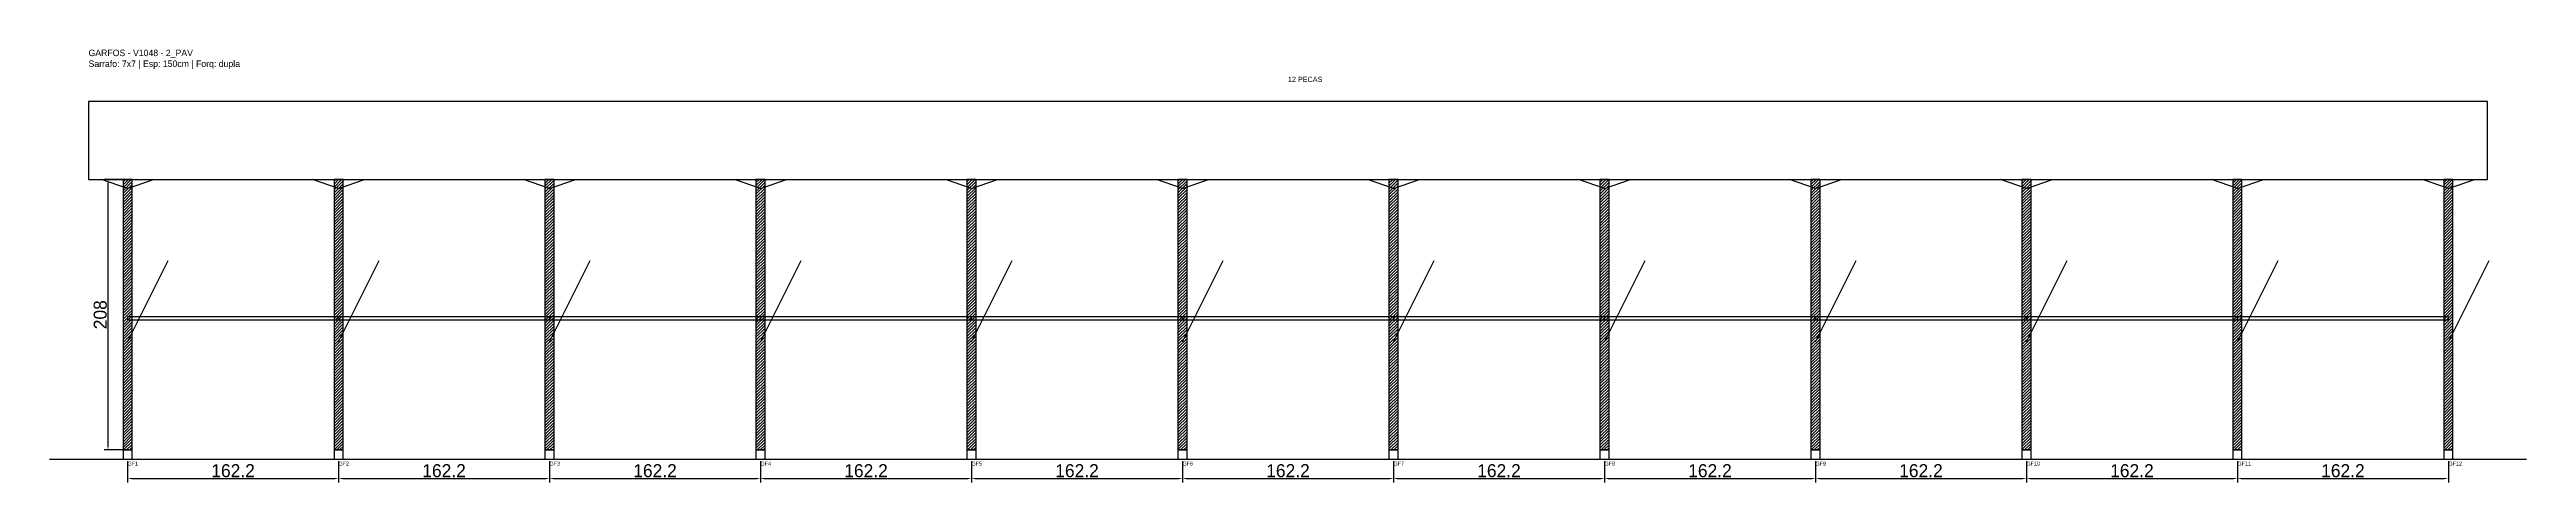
# Model space of a CAD drawing. Header units: metres. Extents: x -30 to 1874, y -25 to 308.
import ezdxf

# ---------------------------------------------------------------- set-up
doc = ezdxf.new("R2010")
doc.units = ezdxf.units.M
for name, color, linetype in [('BARRA_ANCORAGEM', 1, 'Continuous'), ('COTA', 241, 'Continuous'), ('GARFOS OK', 3, 'Continuous'), ('NOME DA VIGA', 6, 'Continuous'), ('SARR_7x7', 40, 'Continuous'), ('TIRAS REESCORAMENTO', 252, 'Continuous'), ('VIGAS', 3, 'Continuous')]:
    doc.layers.add(name, color=color, linetype=linetype)
doc.dimstyles.new('EZ DXF', dxfattribs={"dimtxt": 10, "dimasz": 3.5, "dimexe": 3, "dimexo": 1.5, "dimgap": 1, "dimtad": 1, "dimdec": 1, "dimdsep": 46, "dimcen": 2.5, "dimazin": 3, "dimtfac": 1, "dimtmove": 0, "dimatfit": 3})

msp = doc.modelspace()

# ---------------------------------------------------------------- hatches: boundary and pattern name
at = {"layer": 'COTA'}
h = msp.add_hatch(dxfattribs=at)
h.set_pattern_fill('ANSI31', scale=0.5)
h.paths.add_polyline_path([(26.5, 0), (33.5, 0), (33.5, 208), (26.5, 208)])
h = msp.add_hatch(dxfattribs=at)
h.set_pattern_fill('ANSI31', scale=0.5)
h.paths.add_polyline_path([(188.73, 0), (195.73, 0), (195.73, 208), (188.73, 208)])
h = msp.add_hatch(dxfattribs=at)
h.set_pattern_fill('ANSI31', scale=0.5)
h.paths.add_polyline_path([(350.95, 0), (357.95, 0), (357.95, 208), (350.95, 208)])
h = msp.add_hatch(dxfattribs=at)
h.set_pattern_fill('ANSI31', scale=0.5)
h.paths.add_polyline_path([(513.18, 0), (520.18, 0), (520.18, 208), (513.18, 208)])
h = msp.add_hatch(dxfattribs=at)
h.set_pattern_fill('ANSI31', scale=0.5)
h.paths.add_polyline_path([(675.41, 0), (682.41, 0), (682.41, 208), (675.41, 208)])
h = msp.add_hatch(dxfattribs=at)
h.set_pattern_fill('ANSI31', scale=0.5)
h.paths.add_polyline_path([(837.64, 0), (844.64, 0), (844.64, 208), (837.64, 208)])
h = msp.add_hatch(dxfattribs=at)
h.set_pattern_fill('ANSI31', scale=0.5)
h.paths.add_polyline_path([(999.86, 0), (1006.86, 0), (1006.86, 208), (999.86, 208)])
h = msp.add_hatch(dxfattribs=at)
h.set_pattern_fill('ANSI31', scale=0.5)
h.paths.add_polyline_path([(1162.09, 0), (1169.09, 0), (1169.09, 208), (1162.09, 208)])
h = msp.add_hatch(dxfattribs=at)
h.set_pattern_fill('ANSI31', scale=0.5)
h.paths.add_polyline_path([(1324.32, 0), (1331.32, 0), (1331.32, 208), (1324.32, 208)])
h = msp.add_hatch(dxfattribs=at)
h.set_pattern_fill('ANSI31', scale=0.5)
h.paths.add_polyline_path([(1486.55, 0), (1493.55, 0), (1493.55, 208), (1486.55, 208)])
h = msp.add_hatch(dxfattribs=at)
h.set_pattern_fill('ANSI31', scale=0.5)
h.paths.add_polyline_path([(1648.77, 0), (1655.77, 0), (1655.77, 208), (1648.77, 208)])
h = msp.add_hatch(dxfattribs=at)
h.set_pattern_fill('ANSI31', scale=0.5)
h.paths.add_polyline_path([(1811, 0), (1818, 0), (1818, 208), (1811, 208)])

# ---------------------------------------------------------------- linework, layer by layer
at = {"layer": 'BARRA_ANCORAGEM'}
for p, q in [((30, 83.2), (61.2, 145.6)), ((192.23, 83.2), (223.43, 145.6)), ((354.45, 83.2), (385.65, 145.6)), ((516.68, 83.2), (547.88, 145.6)), ((678.91, 83.2), (710.11, 145.6)), ((841.14, 83.2), (872.34, 145.6)), ((1003.36, 83.2), (1034.56, 145.6)), ((1165.59, 83.2), (1196.79, 145.6)), ((1327.82, 83.2), (1359.02, 145.6)), ((1490.05, 83.2), (1521.25, 145.6)), ((1652.27, 83.2), (1683.47, 145.6)), ((1814.5, 83.2), (1845.7, 145.6))]:
    msp.add_line(p, q, dxfattribs=at)
at = {"layer": 'GARFOS OK'}
for p, q in [((30, 201), (10, 208)), ((10, 208), (50, 208)), ((30, 201), (50, 208)), ((192.23, 201), (172.23, 208)), ((172.23, 208), (212.23, 208)), ((192.23, 201), (212.23, 208)), ((354.45, 201), (334.45, 208)), ((334.45, 208), (374.45, 208)), ((354.45, 201), (374.45, 208)), ((516.68, 201), (496.68, 208)), ((496.68, 208), (536.68, 208)), ((516.68, 201), (536.68, 208)), ((678.91, 201), (658.91, 208)), ((658.91, 208), (698.91, 208)), ((678.91, 201), (698.91, 208)), ((841.14, 201), (821.14, 208)), ((821.14, 208), (861.14, 208)), ((841.14, 201), (861.14, 208)), ((1003.36, 201), (983.36, 208)), ((983.36, 208), (1023.36, 208)), ((1003.36, 201), (1023.36, 208)), ((1165.59, 201), (1145.59, 208)), ((1145.59, 208), (1185.59, 208)), ((1165.59, 201), (1185.59, 208)), ((1327.82, 201), (1307.82, 208)), ((1307.82, 208), (1347.82, 208)), ((1327.82, 201), (1347.82, 208)), ((1490.05, 201), (1470.05, 208)), ((1470.05, 208), (1510.05, 208)), ((1490.05, 201), (1510.05, 208)), ((1652.27, 201), (1632.27, 208)), ((1632.27, 208), (1672.27, 208)), ((1652.27, 201), (1672.27, 208)), ((1814.5, 201), (1794.5, 208)), ((1794.5, 208), (1834.5, 208)), ((1814.5, 201), (1834.5, 208))]:
    msp.add_line(p, q, dxfattribs=at)
at = {"layer": 'GARFOS OK', "linetype": 'CONTINUOUS'}
msp.add_line((-30, -7), (1874.5, -7), dxfattribs=at)
at = {"layer": 'GARFOS OK'}
for points in [[(26.5, 0), (33.5, 0), (33.5, 208), (26.5, 208), (26.5, 0)], [(188.73, 0), (195.73, 0), (195.73, 208), (188.73, 208), (188.73, 0)], [(350.95, 0), (357.95, 0), (357.95, 208), (350.95, 208), (350.95, 0)], [(513.18, 0), (520.18, 0), (520.18, 208), (513.18, 208), (513.18, 0)], [(675.41, 0), (682.41, 0), (682.41, 208), (675.41, 208), (675.41, 0)], [(837.64, 0), (844.64, 0), (844.64, 208), (837.64, 208), (837.64, 0)], [(999.86, 0), (1006.86, 0), (1006.86, 208), (999.86, 208), (999.86, 0)], [(1162.09, 0), (1169.09, 0), (1169.09, 208), (1162.09, 208), (1162.09, 0)], [(1324.32, 0), (1331.32, 0), (1331.32, 208), (1324.32, 208), (1324.32, 0)], [(1486.55, 0), (1493.55, 0), (1493.55, 208), (1486.55, 208), (1486.55, 0)], [(1648.77, 0), (1655.77, 0), (1655.77, 208), (1648.77, 208), (1648.77, 0)], [(1811, 0), (1818, 0), (1818, 208), (1811, 208), (1811, 0)]]:
    msp.add_lwpolyline(points, dxfattribs=at)
at = {"layer": 'SARR_7x7'}
for points in [[(26.5, -7), (33.5, -7), (33.5, 0), (26.5, 0), (26.5, -7)], [(188.73, -7), (195.73, -7), (195.73, 0), (188.73, 0), (188.73, -7)], [(350.95, -7), (357.95, -7), (357.95, 0), (350.95, 0), (350.95, -7)], [(513.18, -7), (520.18, -7), (520.18, 0), (513.18, 0), (513.18, -7)], [(675.41, -7), (682.41, -7), (682.41, 0), (675.41, 0), (675.41, -7)], [(837.64, -7), (844.64, -7), (844.64, 0), (837.64, 0), (837.64, -7)], [(999.86, -7), (1006.86, -7), (1006.86, 0), (999.86, 0), (999.86, -7)], [(1162.09, -7), (1169.09, -7), (1169.09, 0), (1162.09, 0), (1162.09, -7)], [(1324.32, -7), (1331.32, -7), (1331.32, 0), (1324.32, 0), (1324.32, -7)], [(1486.55, -7), (1493.55, -7), (1493.55, 0), (1486.55, 0), (1486.55, -7)], [(1648.77, -7), (1655.77, -7), (1655.77, 0), (1648.77, 0), (1648.77, -7)], [(1811, -7), (1818, -7), (1818, 0), (1811, 0), (1811, -7)]]:
    msp.add_lwpolyline(points, dxfattribs=at)
at = {"layer": 'TIRAS REESCORAMENTO'}
for points in [[(30, 100), (192.23, 100), (192.23, 102.5), (30, 102.5), (30, 100)], [(192.23, 100), (354.45, 100), (354.45, 102.5), (192.23, 102.5), (192.23, 100)], [(354.45, 100), (516.68, 100), (516.68, 102.5), (354.45, 102.5), (354.45, 100)], [(516.68, 100), (678.91, 100), (678.91, 102.5), (516.68, 102.5), (516.68, 100)], [(678.91, 100), (841.14, 100), (841.14, 102.5), (678.91, 102.5), (678.91, 100)], [(841.14, 100), (1003.36, 100), (1003.36, 102.5), (841.14, 102.5), (841.14, 100)], [(1003.36, 100), (1165.59, 100), (1165.59, 102.5), (1003.36, 102.5), (1003.36, 100)], [(1165.59, 100), (1327.82, 100), (1327.82, 102.5), (1165.59, 102.5), (1165.59, 100)], [(1327.82, 100), (1490.05, 100), (1490.05, 102.5), (1327.82, 102.5), (1327.82, 100)], [(1490.05, 100), (1652.27, 100), (1652.27, 102.5), (1490.05, 102.5), (1490.05, 100)], [(1652.27, 100), (1814.5, 100), (1814.5, 102.5), (1652.27, 102.5), (1652.27, 100)]]:
    msp.add_lwpolyline(points, dxfattribs=at)
at = {"layer": 'VIGAS'}
msp.add_lwpolyline([(0, 208), (1844.5, 208), (1844.5, 268), (0, 268), (0, 208)], dxfattribs=at)

# ---------------------------------------------------------------- texts
at = {"layer": 'NOME DA VIGA'}
for s, height, p in [('12 PECAS', 4, (922.25, 283)), ('GF1', 3, (30, -12)), ('GF2', 3, (192.23, -12)), ('GF3', 3, (354.45, -12)), ('GF4', 3, (516.68, -12)), ('GF5', 3, (678.91, -12)), ('GF6', 3, (841.14, -12)), ('GF7', 3, (1003.36, -12)), ('GF8', 3, (1165.59, -12)), ('GF9', 3, (1327.82, -12)), ('GF10', 3, (1490.05, -12)), ('GF11', 3, (1652.27, -12)), ('GF12', 3, (1814.5, -12))]:
    msp.add_text(s, height=height, dxfattribs=at).set_placement(p)
at = {"layer": 'NOME DA VIGA', "insert": (0, 293), "char_height": 5, "attachment_point": 7}
msp.add_mtext('GARFOS - V1048 - 2_PAV\\PSarrafo: 7x7 | Esp: 150cm | Forq: dupla', dxfattribs=at)

# ---------------------------------------------------------------- dimensions: what is measured, and where the dimension line sits
at = {"layer": 'COTA'}
msp.add_linear_dim(base=(15, 0), p1=(30, 0), p2=(30, 208), angle=90, dimstyle='EZ DXF', dxfattribs=at).render()
for base, p1, p2 in [((30, -22), (30, -7), (192.23, -7)), ((192.23, -22), (192.23, -7), (354.45, -7)), ((354.45, -22), (354.45, -7), (516.68, -7)), ((516.68, -22), (516.68, -7), (678.91, -7)), ((678.91, -22), (678.91, -7), (841.14, -7)), ((841.14, -22), (841.14, -7), (1003.36, -7)), ((1003.36, -22), (1003.36, -7), (1165.59, -7)), ((1165.59, -22), (1165.59, -7), (1327.82, -7)), ((1327.82, -22), (1327.82, -7), (1490.05, -7)), ((1490.05, -22), (1490.05, -7), (1652.27, -7)), ((1652.27, -22), (1652.27, -7), (1814.5, -7))]:
    msp.add_linear_dim(base=base, p1=p1, p2=p2, dimstyle='EZ DXF', dxfattribs=at).render()

doc.saveas('drawing.dxf')
